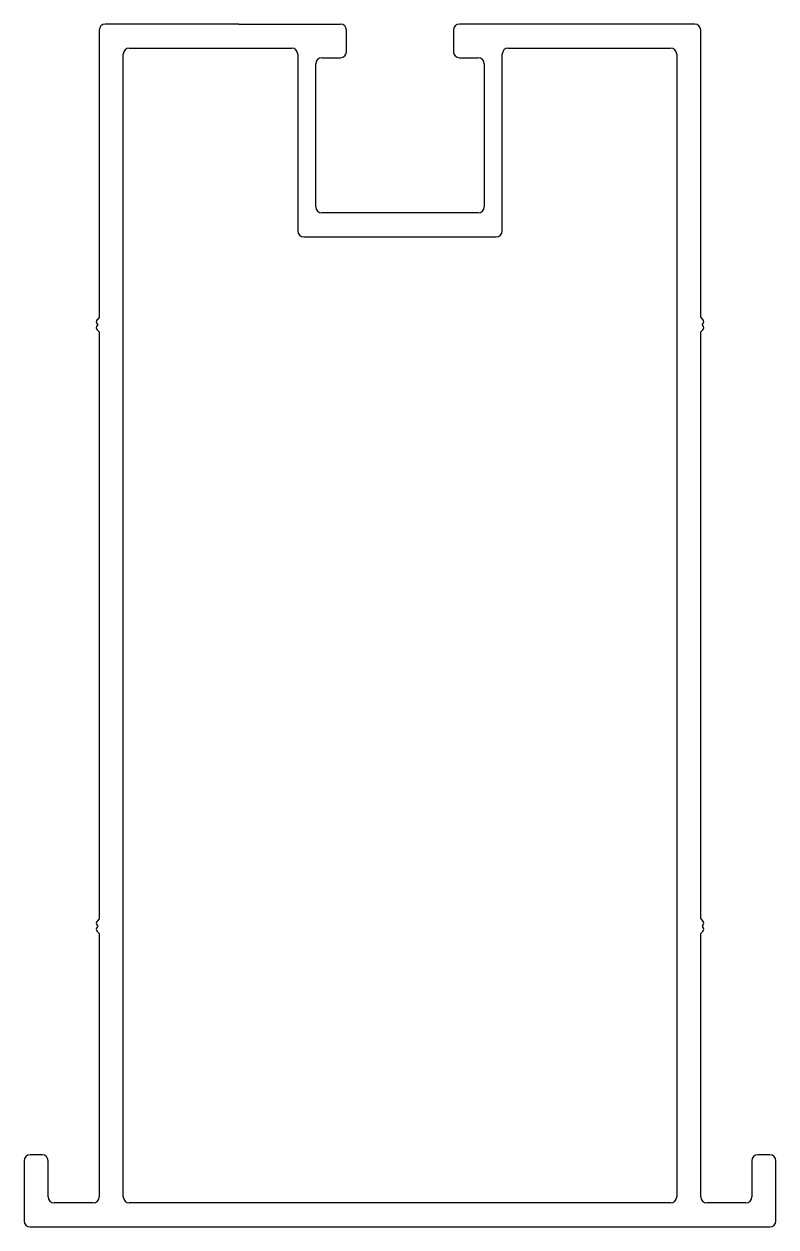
# Model space of a CAD drawing. Extents: x 2246 to 2308, y 2232 to 2332.
import ezdxf

# ---------------------------------------------------------------- set-up
doc = ezdxf.new("R2010")
doc.units = 0
doc.layers.get('0').update_dxf_attribs({"linetype": 'CONTINUOUS'})

msp = doc.modelspace()

# ---------------------------------------------------------------- linework, layer by layer
for p, q in [((2263.37, 2332.14), (2252.27, 2332.14)), ((2263.37, 2332.14), (2271.82, 2332.14)), ((2301.27, 2332.14), (2281.72, 2332.14)), ((2251.77, 2331.64), (2251.77, 2307.74)), ((2272.32, 2329.84), (2272.32, 2331.64)), ((2281.22, 2331.64), (2281.22, 2329.84)), ((2301.77, 2307.74), (2301.77, 2331.64)), ((2254.27, 2330.14), (2267.77, 2330.14)), ((2285.77, 2330.14), (2299.27, 2330.14)), ((2253.77, 2234.64), (2253.77, 2329.64)), ((2268.27, 2329.64), (2268.27, 2314.94)), ((2270.27, 2329.34), (2271.82, 2329.34)), ((2281.72, 2329.34), (2283.27, 2329.34)), ((2285.27, 2314.94), (2285.27, 2329.64)), ((2299.77, 2329.64), (2299.77, 2234.64)), ((2269.77, 2316.94), (2269.77, 2328.84)), ((2283.77, 2328.84), (2283.77, 2316.94)), ((2283.27, 2316.44), (2270.27, 2316.44)), ((2268.77, 2314.44), (2284.77, 2314.44)), ((2251.77, 2307.74), (2251.6, 2307.56)), ((2251.67, 2307.14), (2251.6, 2307.21)), ((2251.67, 2307.14), (2251.6, 2307.07)), ((2301.77, 2307.74), (2301.95, 2307.56)), ((2301.88, 2307.14), (2301.95, 2307.21)), ((2301.88, 2307.14), (2301.95, 2307.07)), ((2251.77, 2306.54), (2251.6, 2306.71)), ((2251.77, 2306.54), (2251.77, 2257.74)), ((2301.77, 2306.54), (2301.95, 2306.71)), ((2301.77, 2257.74), (2301.77, 2306.54)), ((2251.77, 2257.74), (2251.6, 2257.56)), ((2251.67, 2257.14), (2251.6, 2257.21)), ((2251.67, 2257.14), (2251.6, 2257.07)), ((2301.77, 2257.74), (2301.95, 2257.56)), ((2301.88, 2257.14), (2301.95, 2257.21)), ((2301.88, 2257.14), (2301.95, 2257.07)), ((2251.77, 2256.54), (2251.6, 2256.71)), ((2251.77, 2256.54), (2251.77, 2234.64)), ((2301.77, 2256.54), (2301.95, 2256.71)), ((2301.77, 2234.64), (2301.77, 2256.54)), ((2247.02, 2238.13), (2246.02, 2238.13)), ((2307.52, 2238.13), (2306.52, 2238.13)), ((2245.52, 2237.63), (2245.52, 2232.64)), ((2247.52, 2234.64), (2247.52, 2237.63)), ((2306.02, 2237.63), (2306.02, 2234.64)), ((2308.02, 2232.64), (2308.02, 2237.63)), ((2251.27, 2234.14), (2248.02, 2234.14)), ((2299.27, 2234.14), (2254.27, 2234.14)), ((2305.52, 2234.14), (2302.27, 2234.14)), ((2246.02, 2232.14), (2307.52, 2232.14))]:
    msp.add_line(p, q)
for centre, radius, start, end in [((2252.27, 2331.64), 0.5, 90, 180), ((2271.82, 2331.64), 0.5, 0, 90), ((2281.72, 2331.64), 0.5, 90, 180), ((2301.27, 2331.64), 0.5, 0, 90), ((2254.27, 2329.64), 0.5, 90, 180), ((2267.77, 2329.64), 0.5, 0, 90), ((2285.77, 2329.64), 0.5, 90, 180), ((2299.27, 2329.64), 0.5, 0, 90), ((2270.27, 2328.84), 0.5, 90, 180), ((2271.82, 2329.84), 0.5, 270, 360), ((2281.72, 2329.84), 0.5, 180, 270), ((2283.27, 2328.84), 0.5, 0, 90), ((2270.27, 2316.94), 0.5, 180, 270), ((2283.27, 2316.94), 0.5, 270, 360), ((2268.77, 2314.94), 0.5, 180, 270), ((2284.77, 2314.94), 0.5, 270, 360), ((2251.77, 2307.39), 0.25, 135, 225), ((2251.77, 2306.89), 0.25, 135, 225), ((2301.77, 2307.39), 0.25, 315, 45), ((2301.77, 2306.89), 0.25, 315, 45), ((2251.77, 2257.39), 0.25, 135, 225), ((2251.77, 2256.89), 0.25, 135, 225), ((2301.77, 2257.39), 0.25, 315, 45), ((2301.77, 2256.89), 0.25, 315, 45), ((2246.02, 2237.63), 0.5, 90, 180), ((2247.02, 2237.63), 0.5, 0, 90), ((2306.52, 2237.63), 0.5, 90, 180), ((2307.52, 2237.63), 0.5, 0, 90), ((2248.02, 2234.64), 0.5, 180, 270), ((2251.27, 2234.64), 0.5, 270, 360), ((2254.27, 2234.64), 0.5, 180, 270), ((2299.27, 2234.64), 0.5, 270, 360), ((2302.27, 2234.64), 0.5, 180, 270), ((2305.52, 2234.64), 0.5, 270, 0), ((2246.02, 2232.64), 0.5, 180, 270), ((2307.52, 2232.64), 0.5, 270, 360)]:
    msp.add_arc(centre, radius, start, end)

doc.saveas('drawing.dxf')
